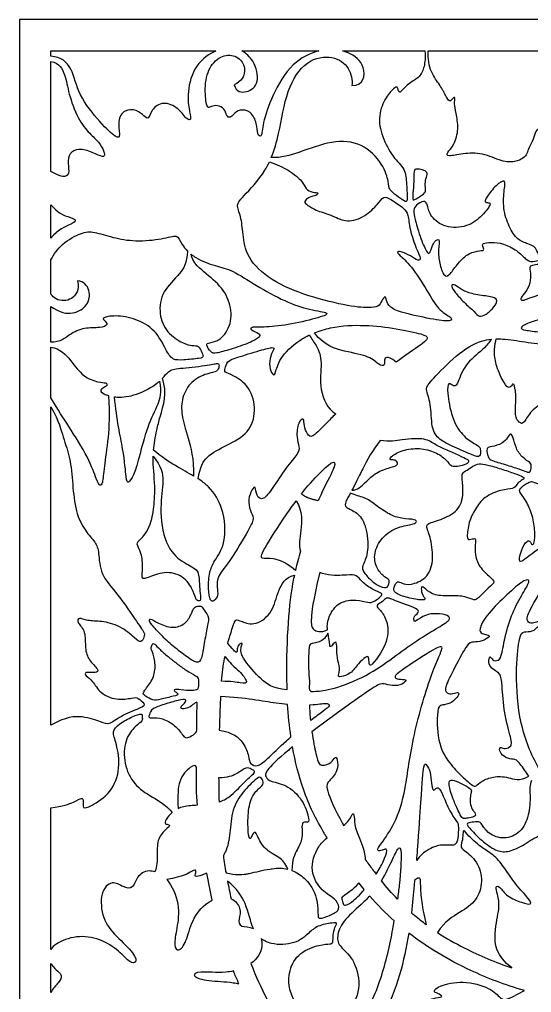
# Model space of a CAD drawing. Header units: millimetres. Extents: x -136 to 133, y -85 to 93.
# Drawn here: x -136.3 to -76.7, y -20.5 to 92.8 of the extents above; entities that cross this region are included whole.
import ezdxf

# ---------------------------------------------------------------- set-up
doc = ezdxf.new("R2010")
doc.units = ezdxf.units.MM
doc.header["$MEASUREMENT"] = 0
doc.layers.add('Default', color=18, linetype='Continuous')

msp = doc.modelspace()

# ---------------------------------------------------------------- linework, layer by layer
at = {"layer": 'Default', "color": 5}
for p, q in [((133.33, 92.79), (-136.32, 92.79)), ((-136.32, 92.79), (-136.32, -72.74)), ((-132.65, 88.5), (-132.65, 89.12)), ((-132.65, 89.12), (-113.43, 89.12)), ((-110.41, 89.12), (-101.47, 89.12)), ((-98.7, 89.12), (-89.09, 89.12)), ((-88.72, 89.12), (-75.16, 89.12)), ((-132.65, 75.08), (-132.65, 87.9)), ((-132.65, 67.34), (-132.65, 71.23)), ((-132.65, 60.83), (-132.65, 64.8)), ((-132.65, 55.23), (-132.65, 59.39)), ((-132.65, 48.77), (-132.65, 54.66)), ((-132.65, 10.65), (-132.65, 47.71)), ((-132.65, -15.44), (-132.65, 1.05)), ((-132.65, -20.43), (-132.65, -17.07))]:
    msp.add_line(p, q, dxfattribs=at)
msp.add_arc((-95.42, 17.86), 0.199, 175.5502, 316.6965, dxfattribs=at)
for points, knots in [([(-113.43, 89.12), (-113.5, 89.09), (-114.45, 88.67), (-116.18, 87.22), (-116.84, 83.81), (-116.46, 81.8), (-116.31, 81.09), (-116.8, 81.03), (-117.9, 82.69), (-119.89, 83.31), (-121.06, 82.06), (-121.27, 81.13), (-121.77, 81.49), (-122.61, 82.31), (-124.13, 82.34), (-124.95, 81.02), (-124.54, 79.14), (-124.91, 78.89), (-126.83, 80.61), (-129.56, 84.09), (-130.1, 87.2), (-131.44, 88.45), (-132.65, 88.5)], [247.399542, 247.399542, 247.399542, 247.399542, 247.566815, 249.635201, 251.703586, 253.771972, 255.840358, 257.908743, 259.977129, 262.045514, 264.1139, 266.182286, 268.250671, 270.319057, 272.387442, 274.455828, 276.524214, 278.592599, 280.660985, 282.72937, 284.797756, 286.866142, 286.866142, 286.866142, 286.866142]), ([(-101.47, 89.12), (-102.48, 88.87), (-104.75, 87.73), (-106.95, 83.89), (-108.07, 80.46), (-108.07, 78.99), (-108.66, 79.36), (-108.61, 80.65), (-109.35, 82.16), (-110.72, 82.35), (-111.42, 81.73), (-111.78, 81.29), (-112.24, 81.52), (-112.4, 82.44), (-113.27, 82.84), (-114.03, 82.68), (-114.32, 82.44), (-114.63, 82.87), (-114.78, 85.87), (-113.79, 88), (-112, 88.89), (-110.44, 88.22), (-109.89, 86.8), (-110.43, 85.59), (-111.3, 85.18)], [238.987768, 238.987768, 238.987768, 238.987768, 240.686928, 242.588758, 244.490589, 246.392419, 248.29425, 250.19608, 252.097911, 253.999741, 255.901571, 257.803402, 259.705232, 261.607063, 263.508893, 265.410724, 267.312554, 269.214385, 271.116215, 273.018046, 274.919876, 276.821707, 278.723537, 280.625368, 280.625368, 280.625368, 280.625368]), ([(-111.3, 85.18), (-111.07, 84.35), (-109.82, 84.13), (-108.28, 85.34), (-108.87, 87.86), (-109.9, 88.85), (-110.41, 89.12)], [280.625368, 280.625368, 280.625368, 280.625368, 282.693753, 284.762139, 286.830525, 288.312404, 288.312404, 288.312404, 288.312404]), ([(-89.09, 89.12), (-89.03, 88.35), (-89.15, 87.25), (-89.64, 86.08), (-90.98, 85.37), (-91.8, 84.49), (-92.04, 84.23), (-92.23, 84.53), (-92.27, 85), (-92.64, 84.85), (-93.63, 83.87), (-94.6, 81.62), (-94.16, 79.16), (-92.83, 76.69), (-91.34, 75.41), (-91.24, 73.67), (-91.11, 71.5), (-91.4, 71.58), (-92.43, 72.29), (-93.32, 73.01), (-93.3, 73.72), (-93.86, 75.89), (-96.38, 78.5), (-99.87, 78.79), (-103.72, 77.28), (-105.84, 76.66), (-106.99, 76.73)], [1649.349465, 1649.349465, 1649.349465, 1649.349465, 1651.151374, 1652.953284, 1654.755193, 1656.557103, 1658.359012, 1660.160922, 1661.962831, 1663.764741, 1665.56665, 1667.36856, 1669.170469, 1670.972379, 1672.774288, 1674.576198, 1676.378108, 1678.180017, 1679.981927, 1681.783836, 1683.585746, 1685.387655, 1687.189565, 1688.991474, 1690.793384, 1692.380683, 1692.380683, 1692.380683, 1692.380683]), ([(-106.99, 76.73), (-106.63, 77.59), (-105.93, 80.01), (-105.28, 84.7), (-102.93, 88.23), (-99.71, 88.64), (-97.8, 87.25), (-97.54, 85.7), (-97.59, 85.1)], [1624.570762, 1624.570762, 1624.570762, 1624.570762, 1625.788334, 1627.73402, 1629.679706, 1631.625392, 1633.571079, 1635.516765, 1635.516765, 1635.516765, 1635.516765]), ([(-97.59, 85.1), (-96.18, 85.09), (-95.87, 87.5), (-97.41, 88.7), (-98.5, 89.07), (-98.7, 89.12)], [1635.516765, 1635.516765, 1635.516765, 1635.516765, 1637.418595, 1639.320426, 1639.736909, 1639.736909, 1639.736909, 1639.736909]), ([(-105.02, 75.23), (-104.84, 75.11), (-103.88, 74.49), (-103.21, 73.69), (-102.87, 72.86), (-101.87, 72.62), (-101.49, 72.64), (-101.65, 72.28), (-102.64, 72.15), (-103.24, 71.55), (-102.84, 71.22), (-101.73, 70.5), (-99.75, 69.97), (-98.23, 69.08), (-95.98, 69.83), (-94.52, 71.37), (-93.93, 72.25), (-93.17, 71.94), (-91.43, 70.75), (-91.03, 70.16), (-90.91, 68.42), (-90.05, 65.92), (-89.5, 64.91), (-89.84, 64.63), (-90.78, 65.31), (-91.8, 65.77), (-92.4, 65.85), (-92.17, 65.4), (-90.79, 64.32), (-88.7, 61.06), (-87.6, 58.99), (-85.92, 58.08), (-85.95, 57.68), (-87.31, 57.7), (-91.24, 58.52), (-93.02, 59.09), (-93.59, 59.92), (-93.63, 60.66), (-94.05, 60.3), (-94.36, 59.41), (-95.16, 59.24), (-97.21, 59.24), (-102.05, 60.35), (-106.69, 62.09), (-109.75, 64.76), (-110.32, 67.57), (-110.42, 69.71), (-111.11, 71.17), (-110.58, 71.87), (-108.23, 74.28), (-107.37, 75.89), (-107.21, 76.22)], [188.856517, 188.856517, 188.856517, 188.856517, 189.274857, 191.220543, 193.166229, 195.111915, 197.057601, 199.003287, 200.948973, 202.89466, 204.840346, 206.786032, 208.731718, 210.677404, 212.62309, 214.568776, 216.514462, 218.460149, 220.405835, 222.351521, 224.297207, 226.242893, 228.188579, 230.134265, 232.079951, 234.025638, 235.971324, 237.91701, 239.862696, 241.808382, 243.754068, 245.699754, 247.645441, 249.591127, 251.536813, 253.482499, 255.428185, 257.373871, 259.319557, 261.265243, 263.21093, 265.156616, 267.102302, 269.047988, 270.993674, 272.93936, 274.885046, 276.830732, 278.776419, 280.722105, 281.20752, 281.20752, 281.20752, 281.20752]), ([(-132.65, 64.8), (-132.33, 65.48), (-131.26, 66.85), (-129.02, 68.04), (-127.71, 68.15), (-125.48, 67.38), (-122.87, 66.91), (-119.53, 67.21), (-117.83, 67.86), (-117.64, 66.89), (-116.99, 66.09), (-116.74, 65.84)], [1580.244833, 1580.244833, 1580.244833, 1580.244833, 1582.016846, 1584.171098, 1586.32535, 1588.479602, 1590.633854, 1592.788106, 1594.942358, 1597.09661, 1598.140697, 1598.140697, 1598.140697, 1598.140697]), ([(-116.74, 65.84), (-116.82, 64.43), (-117.58, 63.1), (-119.8, 61.2), (-120.13, 58.49), (-119.22, 56.3), (-117.12, 54.99), (-116.2, 54.83), (-115.42, 54.83), (-115.17, 54.22), (-114.84, 53.53), (-115.12, 53.34), (-117.38, 53.15), (-118.43, 53.12), (-119.11, 53.97), (-120.25, 56.43), (-122.38, 57.89), (-124.96, 58.41), (-126.71, 58.1), (-126.51, 57.85), (-125.89, 57.23), (-126.86, 56.86), (-128.76, 56.96), (-130.5, 56.21), (-131.54, 55.2), (-132.65, 55.23)], [1598.140697, 1598.140697, 1598.140697, 1598.140697, 1599.652721, 1601.416386, 1603.180051, 1604.943717, 1606.707382, 1608.471047, 1610.234712, 1611.998378, 1613.762043, 1615.525708, 1617.289374, 1619.053039, 1620.816704, 1622.58037, 1624.344035, 1626.1077, 1627.871365, 1629.635031, 1631.398696, 1633.162361, 1634.926027, 1636.689692, 1638.453357, 1638.453357, 1638.453357, 1638.453357]), ([(-116.32, 65.46), (-116.16, 65.33), (-115.32, 64.72), (-113.41, 64.08), (-111.6, 63.67), (-108.83, 61.86), (-105.32, 59.89), (-102.47, 58.95), (-99.95, 58.66), (-101.18, 58.13), (-104.69, 57.28), (-107.78, 56.91), (-109.39, 57.06), (-109.48, 56.65), (-108.27, 56.24), (-108.26, 55.88), (-109.39, 55.16), (-111.79, 54.37), (-113.53, 53.88), (-114.02, 53.98), (-114.66, 55.01), (-114.3, 55.16), (-112.92, 55.37), (-111.54, 57.32), (-111.69, 59.88), (-113.05, 62.08), (-114.74, 63.28), (-115.42, 63.93), (-115.46, 63.97)], [189.194548, 189.194548, 189.194548, 189.194548, 189.781358, 191.935609, 194.089861, 196.244113, 198.398365, 200.552617, 202.706869, 204.861121, 207.015372, 209.169624, 211.323876, 213.478128, 215.63238, 217.786632, 219.940884, 222.095135, 224.249387, 226.403639, 228.557891, 230.712143, 232.866395, 235.020647, 237.174898, 239.32915, 241.483402, 241.609547, 241.609547, 241.609547, 241.609547]), ([(-129.55, 62.36), (-129.32, 61.31), (-130.11, 60.01), (-131.84, 59.97), (-132.49, 60.59), (-132.65, 60.83)], [1570.98681, 1570.98681, 1570.98681, 1570.98681, 1573.141062, 1575.295314, 1576.266501, 1576.266501, 1576.266501, 1576.266501]), ([(-132.65, 59.39), (-131.61, 58.63), (-129.9, 58.41), (-128.3, 59.5), (-127.97, 61.25), (-128.83, 62.36), (-129.55, 62.36)], [1642.614907, 1642.614907, 1642.614907, 1642.614907, 1644.770473, 1647.216933, 1649.663392, 1652.109852, 1652.109852, 1652.109852, 1652.109852]), ([(-101.97, 56.31), (-101.37, 56.55), (-99.45, 57.14), (-96.03, 57.28), (-92.4, 56.83), (-89.09, 56.12), (-88.72, 55.79), (-88.99, 55.29), (-91, 53.96), (-92.37, 52.96), (-92.45, 52.9)], [65.292209, 65.292209, 65.292209, 65.292209, 66.327867, 68.425666, 70.523465, 72.621264, 74.719063, 76.816862, 78.914661, 79.033765, 79.033765, 79.033765, 79.033765]), ([(-115.52, 39.34), (-115.28, 40.7), (-114.6, 42.03), (-112.21, 43.21), (-109.49, 44.64), (-108.7, 47.22), (-109.4, 50.1), (-111.53, 51.46), (-112.5, 51.74), (-112.38, 52.11), (-112.13, 53.03), (-111.29, 53.36), (-108.07, 54.36), (-106.65, 54.7), (-106.67, 54.39), (-107.23, 53.39), (-107.19, 52.04), (-106.71, 51.3), (-106.52, 51.52), (-106.13, 53.22), (-104.4, 55.07), (-102.93, 55.88), (-102.53, 56.07)], [457.510158, 457.510158, 457.510158, 457.510158, 459.411758, 461.509557, 463.607356, 465.705155, 467.802954, 469.900753, 471.998552, 474.096351, 476.19415, 478.291949, 480.389748, 482.487548, 484.585347, 486.683146, 488.780945, 490.878744, 492.976543, 495.074342, 497.172141, 497.903061, 497.903061, 497.903061, 497.903061]), ([(-102.53, 56.07), (-102.31, 55.63), (-101.55, 54.63), (-101.01, 53.02), (-101.51, 49.72), (-100.45, 47.49), (-99.49, 46.88)], [497.903061, 497.903061, 497.903061, 497.903061, 499.775548, 502.560589, 505.345631, 508.130673, 508.130673, 508.130673, 508.130673]), ([(-92.45, 52.9), (-93, 53.43), (-93.68, 53.52), (-93.85, 53.23), (-93.73, 52.46), (-94.4, 52.49), (-95.43, 53.61), (-98.18, 54.07), (-100.77, 54.79), (-101.97, 56.31)], [79.033765, 79.033765, 79.033765, 79.033765, 80.855307, 82.676848, 84.49839, 86.319931, 88.141473, 89.963014, 91.636797, 91.636797, 91.636797, 91.636797]), ([(-82.34, 54.42), (-82.37, 54.4), (-82.93, 53.89), (-84.65, 52.56), (-85.31, 50.02), (-85.94, 50.15), (-86.36, 50.63), (-86.55, 49.6), (-86.01, 46.4), (-84.79, 44.34), (-83.15, 43.3), (-82.72, 43.1), (-82.62, 42.71), (-82.62, 41.8), (-83.4, 42), (-85.75, 43.07), (-87.53, 43.85), (-88.39, 45.2), (-88.32, 48.17), (-89.16, 49.86), (-88.45, 50.62), (-85.44, 53.84), (-83.05, 55.3), (-81.74, 55.55), (-81.37, 55.59)], [63.904253, 63.904253, 63.904253, 63.904253, 63.952034, 64.952034, 65.952034, 66.952034, 67.952034, 68.952034, 69.952034, 70.952034, 71.952034, 72.952034, 73.952034, 74.952034, 75.952034, 76.952034, 77.952034, 78.952034, 79.952034, 80.952034, 81.952034, 82.952034, 83.952034, 84.35088, 84.35088, 84.35088, 84.35088]), ([(-81.37, 55.59), (-81.39, 55.56), (-81.59, 55.24), (-81.85, 54.89), (-82.34, 54.42)], [84.35088, 84.35088, 84.35088, 84.35088, 84.428051, 85.38027, 85.38027, 85.38027, 85.38027]), ([(-80.8, 55.62), (-80.44, 55.62), (-79.2, 55.55), (-77.13, 55.19), (-74.22, 54.87), (-72.52, 54.16), (-72.5, 53.67), (-72.5, 53.22), (-72.49, 52.79), (-72.48, 52.35), (-72.44, 51.08), (-72.32, 49.86), (-72.71, 49.47), (-73.26, 48.92), (-73.5, 48.58), (-75.33, 48.34), (-76.95, 47.06), (-77.61, 45.63), (-78.09, 45.84), (-78.7, 46.57), (-78.41, 48.7), (-78.68, 50.47), (-78.95, 50.32), (-79.25, 49.8), (-79.8, 50.25), (-80.8, 52.33), (-81, 53.59), (-81, 54.12)], [111.210228, 111.210228, 111.210228, 111.210228, 111.600866, 112.600866, 113.600866, 114.600866, 115.600866, 116.600866, 116.600866, 116.600866, 117.600866, 118.600866, 119.600866, 120.600866, 121.600866, 122.600866, 123.600866, 124.600866, 125.600866, 126.600866, 127.600866, 128.600866, 129.600866, 130.600866, 131.600866, 132.600866, 133.457558, 133.457558, 133.457558, 133.457558]), ([(-81, 54.12), (-81, 54.21), (-80.98, 54.79), (-80.86, 55.3), (-80.8, 55.62)], [133.4575585, 133.4575585, 133.4575585, 133.4575585, 133.6008661, 134.4105166, 134.4105166, 134.4105166, 134.4105166]), ([(-132.65, 54.66), (-131.59, 54.5), (-130.24, 53.05), (-128.95, 51.16), (-126.98, 50.52), (-126.21, 50.52), (-126.05, 50.28), (-126.34, 49.98), (-127.02, 49.7), (-126.72, 49.3), (-126.13, 49.07), (-125.93, 49.01)], [1413.220483, 1413.220483, 1413.220483, 1413.220483, 1415.037787, 1416.855091, 1418.672395, 1420.489699, 1422.307003, 1424.124307, 1425.941611, 1427.758916, 1428.513706, 1428.513706, 1428.513706, 1428.513706]), ([(-119.67, 51.04), (-119.39, 51.33), (-118.82, 52.04), (-118.04, 52.15), (-114.36, 52.5), (-113.05, 52.88), (-113.05, 52.45), (-113.23, 51.77), (-114.36, 51.66), (-116.39, 50.72), (-117.44, 48.8), (-117.49, 46.79), (-116.79, 44.45), (-116, 41.65), (-116.03, 39.65)], [134.503856, 134.503856, 134.503856, 134.503856, 135.61286, 137.430164, 139.247468, 141.064772, 142.882076, 144.69938, 146.516684, 148.333989, 150.151293, 151.968597, 153.785901, 155.468531, 155.468531, 155.468531, 155.468531]), ([(-120.32, 45), (-120.21, 45.51), (-119.72, 47.47), (-119.06, 49.27), (-119.67, 51.04)], [131.678551, 131.678551, 131.678551, 131.678551, 132.418102, 134.503856, 134.503856, 134.503856, 134.503856]), ([(-125.25, 48.87), (-125.14, 48.86), (-124.41, 48.79), (-122.78, 48.99), (-120.8, 50.02), (-120.11, 50.61), (-120.02, 50.7)], [98.413616, 98.413616, 98.413616, 98.413616, 98.729003, 100.546307, 102.363611, 102.661062, 102.661062, 102.661062, 102.661062]), ([(-120.02, 50.7), (-119.77, 49.34), (-120.17, 47.84), (-121.44, 45.56), (-122.45, 41.5), (-123.04, 39.63), (-123.67, 38.74), (-123.9, 39.14), (-124.1, 42.28), (-125, 46.17), (-125.25, 48.87)], [102.661062, 102.661062, 102.661062, 102.661062, 105.088158, 108.082104, 111.07605, 114.069995, 117.063941, 120.057887, 123.051832, 125.871371, 125.871371, 125.871371, 125.871371]), ([(-125.93, 49.01), (-125.8, 46.85), (-125.96, 43.89), (-126.5, 40.53), (-126.62, 38.68), (-126.95, 38.46), (-127.28, 39.01), (-128.18, 41.66), (-130.54, 45.39), (-131.79, 47.28), (-132.65, 48.77)], [1383.277393, 1383.277393, 1383.277393, 1383.277393, 1386.173451, 1389.260367, 1392.347282, 1395.434197, 1398.521112, 1401.608027, 1404.694942, 1407.324495, 1407.324495, 1407.324495, 1407.324495]), ([(-132.65, 47.71), (-131.69, 45.96), (-131.18, 43.86), (-130.38, 41.84), (-130.13, 38.72), (-129.82, 35.44), (-128.66, 33.2), (-127.4, 31.9), (-127.06, 30.93), (-126.96, 28.17), (-124.94, 26.06), (-122.4, 22.31), (-121.69, 21.31), (-121.78, 21.01), (-122.11, 20.14), (-122.79, 20.71), (-124.56, 22.28), (-126.86, 22.81), (-128.43, 22.75), (-129.47, 23.29), (-129.64, 22.58), (-128.56, 21.65), (-128.72, 19.58), (-128.29, 18.2), (-127, 17.1), (-127.33, 16.68), (-128.77, 16.89), (-128.65, 16.43), (-127.81, 15.87), (-126.96, 14.36), (-125.03, 13.52), (-123, 13.85), (-122.58, 13.94), (-121.65, 13.09), (-121.86, 12.76), (-124.38, 11.88), (-125.87, 10.62), (-126.66, 10.99), (-128.85, 11.78), (-130.97, 11.64), (-132.65, 10.65)], [324.071736, 324.071736, 324.071736, 324.071736, 325.643081, 327.515848, 329.388616, 331.261383, 333.134151, 335.006918, 336.879686, 338.752453, 340.625221, 342.497988, 344.370756, 346.243523, 348.116291, 349.989058, 351.861826, 353.734593, 355.607361, 357.480128, 359.352896, 361.225663, 363.098431, 364.971198, 366.843965, 368.716733, 370.5895, 372.462268, 374.335035, 376.207803, 378.08057, 379.953338, 381.826105, 383.698873, 385.57164, 387.444408, 389.317175, 391.189943, 393.06271, 394.935478, 394.935478, 394.935478, 394.935478]), ([(-99.49, 46.88), (-99.88, 46.5), (-101.33, 45.05), (-102.27, 44.03), (-102.78, 44.48), (-103.22, 45.51), (-103.14, 46.5), (-103.89, 46.02), (-104.09, 44.09), (-103.69, 43.02), (-103.79, 42.31), (-105.25, 40.69), (-106.93, 38.1), (-107.94, 36.74), (-108.76, 37.29), (-108.82, 38.61), (-109.22, 38.1), (-109.73, 36.98), (-109.48, 35.52), (-108.92, 34.81), (-109.42, 33.74), (-111.81, 29.63), (-113.29, 28.04), (-113.35, 26.6), (-113.11, 25.77), (-113.66, 25.09), (-114.08, 24.99), (-114.39, 26.53), (-114.18, 28.59), (-113.73, 29.67), (-112.22, 31.69), (-112.41, 35.65), (-113.57, 37.65), (-114.32, 38.39)], [393.802183, 393.802183, 393.802183, 393.802183, 394.46591, 396.56371, 398.661509, 400.759308, 402.857107, 404.954906, 407.052705, 409.150504, 411.248303, 413.346102, 415.443901, 417.5417, 419.6395, 421.737299, 423.835098, 425.932897, 428.030696, 430.128495, 432.226294, 434.324093, 436.421892, 438.519691, 440.61749, 442.715289, 444.813089, 446.910888, 449.008687, 451.106486, 453.204285, 455.302084, 456.817627, 456.817627, 456.817627, 456.817627]), ([(-97.6, 38), (-96.97, 38), (-95.93, 38.99), (-94.86, 40.09), (-92.99, 40.7), (-92.15, 40.94), (-92.37, 41.42), (-92.76, 41.57), (-93.26, 41.5), (-93.07, 41.99), (-91.5, 42.79), (-89.46, 42.94), (-87.62, 42.37), (-86.46, 41.41), (-86.14, 40.81), (-85.53, 40.79), (-84.73, 40.86), (-83.83, 41.28), (-84.07, 41.53), (-85.02, 42.01), (-86.56, 42.68), (-87.89, 43.25), (-88.93, 44.1), (-91.37, 43.95), (-93.18, 43.62), (-94.31, 43.8)], [101.650652, 101.650652, 101.650652, 101.650652, 102.953716, 104.352172, 105.750628, 107.149083, 108.547539, 109.945995, 111.344451, 112.742906, 114.141362, 115.539818, 116.938274, 118.336729, 119.735185, 121.133641, 122.532097, 123.930552, 125.329008, 126.727464, 128.12592, 129.524375, 130.922831, 132.321287, 133.283805, 133.283805, 133.283805, 133.283805]), ([(-120.75, 41.96), (-119.77, 40.81), (-119.42, 39.06), (-120.05, 36.2), (-119.46, 31.51), (-117.3, 29.5), (-115.46, 28.9), (-115.37, 27.37), (-115.31, 26.24), (-115.17, 25.18), (-115.35, 25.09), (-115.82, 25.2), (-116.08, 26.53), (-117.44, 28.28), (-119.78, 28.58), (-121.73, 27.61), (-122.15, 27.75), (-121.91, 28.78), (-122.08, 30.83), (-122.83, 31.81), (-122.24, 32.21), (-121.01, 33.68), (-120.68, 35.87), (-120.62, 36.68)], [99.973706, 99.973706, 99.973706, 99.973706, 102.087867, 104.365112, 106.642356, 108.919601, 111.196846, 113.47409, 115.751335, 118.02858, 120.305824, 122.583069, 124.860314, 127.137559, 129.414803, 131.692048, 133.969293, 136.246537, 138.523782, 140.801027, 143.078272, 145.355516, 146.656275, 146.656275, 146.656275, 146.656275]), ([(-120.62, 36.68), (-120.57, 37.29), (-120.51, 39.31), (-120.79, 40.68), (-120.75, 41.96)], [146.656275, 146.656275, 146.656275, 146.656275, 147.632761, 149.879017, 149.879017, 149.879017, 149.879017]), ([(-103.48, 37.57), (-103.23, 37.9), (-102.18, 39.18), (-100.46, 40.9), (-99.55, 41.49), (-99.55, 40.67), (-100.72, 38.61), (-101.42, 37.01), (-101.52, 36.78)], [67.065165, 67.065165, 67.065165, 67.065165, 68.484646, 72.979695, 77.474744, 81.969793, 86.464842, 87.185021, 87.185021, 87.185021, 87.185021]), ([(-96.34, 40.5), (-96.6, 39.99), (-97.05, 39.02), (-97.43, 38.31), (-97.6, 38)], [100.518638, 100.518638, 100.518638, 100.518638, 101.062139, 101.650652, 101.650652, 101.650652, 101.650652]), ([(-114.32, 38.39), (-114.61, 38.68), (-114.99, 39), (-115.45, 39.3), (-115.52, 39.34)], [456.8176273, 456.8176273, 456.8176273, 456.8176273, 457.3998831, 457.5101585, 457.5101585, 457.5101585, 457.5101585]), ([(-71.35, 33.27), (-72.38, 32.87), (-75.16, 31.7), (-77.08, 30.28), (-77.92, 29.57), (-78.22, 29.86), (-77.71, 31.56), (-77.05, 32.25), (-76.79, 32), (-76.64, 31.6), (-76.34, 31.78), (-76.24, 33.11), (-76.52, 35.02), (-77.33, 36.94), (-78.24, 37.88), (-77.91, 38.33), (-76.86, 39.08), (-76.49, 38.98), (-75.24, 38.49), (-74.53, 37.99), (-73.92, 37.51), (-74.03, 37.13), (-74.79, 37.08), (-74.89, 36.78), (-74.56, 36.63), (-73.14, 36.49), (-72.04, 36.15), (-71.57, 35.96)], [136.951722, 136.951722, 136.951722, 136.951722, 137.445396, 138.445396, 139.445396, 140.445396, 141.445396, 142.445396, 143.445396, 144.445396, 145.445396, 146.445396, 147.445396, 148.445396, 149.445396, 150.445396, 151.445396, 152.445396, 153.445396, 154.445396, 155.445396, 156.445396, 157.445396, 158.445396, 159.445396, 160.445396, 161.199389, 161.199389, 161.199389, 161.199389]), ([(-96.07, 33.86), (-96.05, 33.79), (-95.79, 32.96), (-95.62, 30.76), (-96.31, 29.33), (-96.47, 28.75), (-95.55, 27.61), (-94.51, 26.85), (-93.5, 26.51), (-93.29, 27.14), (-93.2, 27.62), (-93.72, 27.79), (-94.72, 28.8), (-95.13, 30.39), (-94.4, 32.32), (-92.5, 33.73), (-90.48, 34.02), (-90.04, 34.27), (-90.08, 34.62), (-91.84, 34.68), (-93.2, 35.11), (-94.92, 36.33), (-96.07, 37.22), (-97.19, 37.38), (-97.78, 37.67)], [119.451249, 119.451249, 119.451249, 119.451249, 119.589735, 121.219824, 122.849912, 124.48, 126.110089, 127.740177, 129.370266, 131.000354, 132.630442, 134.260531, 135.890619, 137.520707, 139.150796, 140.780884, 142.410972, 144.041061, 145.671149, 147.301238, 148.931326, 150.561414, 152.191503, 153.730207, 153.730207, 153.730207, 153.730207]), ([(-104.18, 28.67), (-105.47, 29.73), (-106.93, 30.15), (-108.23, 29.97), (-108.23, 30.59), (-105.73, 34.49), (-104.46, 36.28), (-104.08, 36.78)], [145.250657, 145.250657, 145.250657, 145.250657, 149.538731, 154.03378, 158.528829, 163.023879, 165.020151, 165.020151, 165.020151, 165.020151]), ([(-104.08, 36.78), (-103.3, 35.53), (-103.57, 33.13), (-103.78, 31.63), (-103.6, 30.91)], [140.852069, 140.852069, 140.852069, 140.852069, 142.053994, 143.243563, 143.243563, 143.243563, 143.243563]), ([(-98.25, 36.79), (-98.46, 36.36), (-98.42, 35.97), (-97.02, 35.52), (-96.3, 34.54), (-96.07, 33.86)], [114.69947, 114.69947, 114.69947, 114.69947, 116.329559, 117.959647, 119.451249, 119.451249, 119.451249, 119.451249]), ([(-71.28, 0.82), (-72.13, 1.37), (-73.62, 2.57), (-76.34, 6), (-78.32, 11.52), (-78.53, 17.73), (-78.07, 21.18), (-77.62, 21.59), (-76.54, 21.49), (-75.83, 22.2), (-75.69, 22.67), (-76.03, 22.71), (-76.79, 22.42), (-77.31, 22.81), (-77.05, 23.93), (-74.19, 28.52), (-70.69, 30.93), (-68.81, 31.66), (-67.41, 31.91), (-68.22, 30.72), (-70, 29.04), (-70.63, 27.12), (-71.15, 26.38), (-71.95, 25.59), (-72.05, 24.6), (-71.8, 24.39), (-71.38, 25.06), (-70.44, 25.11), (-70.05, 24.38), (-69.53, 22.67), (-68.9, 21.76)], [367.252734, 367.252734, 367.252734, 367.252734, 369.430527, 371.880623, 374.330718, 376.780814, 379.230909, 381.681005, 384.1311, 386.581196, 389.031291, 391.481387, 393.931482, 396.381578, 398.831674, 401.281769, 403.731865, 406.18196, 408.632056, 411.082151, 413.532247, 415.982342, 418.432438, 420.882533, 423.332629, 425.782724, 428.23282, 430.682915, 433.133011, 435.16844, 435.16844, 435.16844, 435.16844]), ([(-101.35, 28.43), (-102.18, 24.93), (-102.41, 22.56), (-102.26, 21.73), (-101.27, 21.39), (-100.44, 21.75)], [82.722939, 82.722939, 82.722939, 82.722939, 85.856639, 89.628247, 93.399854, 93.399854, 93.399854, 93.399854]), ([(-100.44, 21.75), (-100.46, 21.89), (-100.49, 22.46), (-100.21, 23.65), (-99.02, 25.09), (-97.05, 25.33), (-95.59, 24.85), (-95.11, 25.02), (-94.39, 25.45), (-94.05, 25.9), (-94.17, 26.03), (-95.55, 26.58), (-96.71, 27.64), (-97.16, 28.24), (-98.37, 28.09), (-100.46, 28.06), (-101.35, 28.43)], [64.427463, 64.427463, 64.427463, 64.427463, 64.857064, 66.235821, 67.614578, 68.993334, 70.372091, 71.750848, 73.129604, 74.508361, 75.887118, 77.265874, 78.644631, 80.023388, 81.402145, 82.722939, 82.722939, 82.722939, 82.722939]), ([(-112.06, 20.16), (-111.88, 20.82), (-111.39, 22.36), (-111.15, 23.05), (-110.59, 22.77), (-108.82, 22.14), (-106.71, 23.84), (-106.32, 26.19), (-105.35, 27.87), (-104.3, 28.11)], [146.990078, 146.990078, 146.990078, 146.990078, 148.587482, 151.450438, 154.313395, 157.176352, 160.039309, 162.902266, 165.480465, 165.480465, 165.480465, 165.480465]), ([(-104.3, 28.11), (-104.33, 27.98), (-104.7, 26.21), (-105.09, 22.94), (-105.26, 17.94), (-105.19, 15.21), (-105.18, 14.77)], [124.03916, 124.03916, 124.03916, 124.03916, 124.399314, 128.894363, 133.389412, 134.255089, 134.255089, 134.255089, 134.255089]), ([(-77.61, 5.6), (-78.01, 6.17), (-78.47, 6.74), (-79.15, 6.67), (-80.18, 7.12), (-80.49, 7.94), (-80.25, 8.15), (-79.8, 7.84), (-78.96, 8.18), (-79.01, 8.89), (-79.9, 12.01), (-80.13, 15.56), (-80.25, 16.7), (-81.19, 17.08), (-81.73, 17.77), (-81.58, 18.66), (-81.42, 18.63), (-81.16, 18.09), (-80.34, 18.19), (-80.07, 19.27), (-79.45, 22.46), (-78.33, 24.98), (-77.08, 27), (-76.84, 27.67), (-77.68, 27.53), (-79.81, 25.63), (-82.06, 23.35), (-82.89, 21.7), (-82.43, 21.27), (-81.86, 21.19), (-81.36, 21.02), (-82.48, 20.36), (-83.45, 20.34), (-84.17, 20.26), (-85.9, 16.78), (-86.86, 14.98), (-86.58, 14.31), (-85.85, 14.28), (-85.11, 14.57), (-85.14, 14.1), (-85.95, 13.25), (-86.91, 13.01), (-87.39, 12.98), (-87.71, 12.37), (-87.64, 8.26), (-85.99, 5.89), (-84.75, 4.66), (-83.52, 3.57), (-83.2, 3.5), (-82.55, 4.15), (-81.15, 4.73), (-79.47, 4.68), (-78.09, 4.11), (-77, 4.71)], [202.498288, 202.498288, 202.498288, 202.498288, 203.847411, 205.351727, 206.856042, 208.360358, 209.864674, 211.368989, 212.873305, 214.377621, 215.881936, 217.386252, 218.890568, 220.394883, 221.899199, 223.403515, 224.90783, 226.412146, 227.916462, 229.420777, 230.925093, 232.429409, 233.933724, 235.43804, 236.942356, 238.446671, 239.950987, 241.455303, 242.959618, 244.463934, 245.96825, 247.472565, 248.976881, 250.481197, 251.985512, 253.489828, 254.994144, 256.498459, 258.002775, 259.507091, 261.011406, 262.515722, 264.020038, 265.524353, 267.028669, 268.532985, 270.0373, 271.541616, 273.045932, 274.550247, 276.054563, 277.558879, 278.990383, 278.990383, 278.990383, 278.990383]), ([(-100.39, 21.38), (-100.72, 20.65), (-101.68, 20.21), (-102.46, 20.21), (-102.61, 19.77), (-102.71, 17.11), (-102.49, 15.78), (-102.66, 14.54), (-102.01, 14.59), (-100.01, 14.72), (-95.78, 16.38), (-92.8, 18.52), (-90.06, 20.53), (-87.3, 22.16), (-86.09, 22.93), (-86.29, 23.46), (-87.79, 23.69), (-89.04, 23.57), (-90.25, 22.66), (-90.37, 22.76), (-90.41, 23.39), (-89.6, 23.87), (-90.3, 24.39), (-91.72, 24.81), (-92.87, 25.27), (-93.43, 25.5), (-93.66, 25.45), (-94.15, 24.92), (-94.89, 24.57), (-94.33, 24.12), (-93.45, 22.9), (-93.28, 20.54), (-94.51, 18.53), (-95.27, 17.72)], [249.131074, 249.131074, 249.131074, 249.131074, 250.689869, 252.248664, 253.807459, 255.366254, 256.925049, 258.483844, 260.042639, 261.601434, 263.160229, 264.719024, 266.277819, 267.836614, 269.395409, 270.954204, 272.512999, 274.071794, 275.630589, 277.189383, 278.748178, 280.306973, 281.865768, 283.424563, 284.983358, 286.542153, 288.100948, 289.659743, 291.218538, 292.777333, 294.336128, 295.894923, 297.424702, 297.424702, 297.424702, 297.424702]), ([(-95.61, 17.87), (-95.59, 18.14), (-95.66, 18.73), (-95.96, 18.64), (-96.84, 17.9), (-97.74, 16.57), (-98.98, 16.24), (-99.29, 16.32), (-98.89, 17.32), (-99.39, 18.48), (-99.31, 19.72), (-99.42, 20.55), (-99.9, 19.93), (-100.17, 19.72), (-100.19, 20.15), (-100.26, 20.75), (-100.36, 21.24), (-100.39, 21.38)], [229.900963, 229.900963, 229.900963, 229.900963, 230.689484, 232.068241, 233.446997, 234.825754, 236.204511, 237.583267, 238.962024, 240.340781, 241.719537, 243.098294, 244.477051, 245.855808, 247.234564, 248.613321, 249.131074, 249.131074, 249.131074, 249.131074]), ([(-105.18, 14.77), (-106.86, 14.96), (-108.32, 15.98), (-110.27, 18.41), (-110.56, 19.13), (-110.51, 19.82), (-110.29, 20.2), (-110.52, 20.2), (-110.89, 19.97), (-110.99, 19.39), (-110.96, 19.07), (-111.23, 19.19), (-112.06, 20.16)], [134.255089, 134.255089, 134.255089, 134.255089, 135.401802, 136.706867, 138.011932, 139.316997, 140.622062, 141.927127, 143.232192, 144.537257, 145.842322, 146.990078, 146.990078, 146.990078, 146.990078]), ([(-94.79, -6.67), (-94.45, -6.15), (-93.83, -5.08), (-93.41, -3.72), (-93.8, -3.78), (-94.39, -4.01), (-94.73, -3.87), (-94.37, -3.36), (-92.54, -0.84), (-91.32, 2.94), (-90.64, 9.22), (-88.08, 17.61), (-86.73, 19.96), (-87.68, 19.77), (-91.65, 17.19), (-92.88, 16.23), (-92.19, 15.98), (-91.2, 16), (-91.34, 15.69), (-92.19, 15.18), (-93.56, 15.34), (-94.13, 15.66), (-95.73, 14.61), (-98.81, 12.45), (-101.45, 10.5), (-102.25, 9.89)], [130.310654, 130.310654, 130.310654, 130.310654, 132.012611, 134.095482, 136.178353, 138.261225, 140.344096, 142.426967, 144.509839, 146.59271, 148.675581, 150.758453, 152.841324, 154.924195, 157.007067, 159.089938, 161.172809, 163.255681, 165.338552, 167.421423, 169.504295, 171.587166, 173.670037, 175.752909, 176.686266, 176.686266, 176.686266, 176.686266]), ([(-112.77, 15.77), (-112.69, 16.74), (-112.57, 17.7), (-112.41, 18.57), (-112.4, 18.65)], [40.301066, 40.301066, 40.301066, 40.301066, 41.866807, 42.033061, 42.033061, 42.033061, 42.033061]), ([(-111.62, 17.76), (-111.23, 17.36), (-110.46, 16.79), (-109.62, 15.5), (-110.22, 15.5), (-111.65, 15.76), (-112.77, 15.77)], [42.745054, 42.745054, 42.745054, 42.745054, 44.021813, 46.435292, 48.848771, 50.70315, 50.70315, 50.70315, 50.70315]), ([(-112.89, 13.98), (-112.91, 13.71), (-112.97, 12.51), (-113.02, 11.18), (-113.05, 10.09)], [32.229838, 32.229838, 32.229838, 32.229838, 32.61491, 33.924084, 33.924084, 33.924084, 33.924084]), ([(-105.09, 13.08), (-105.5, 13.11), (-107.47, 13.32), (-109.97, 13.86), (-112.89, 13.98)], [29.201255, 29.201255, 29.201255, 29.201255, 29.880602, 32.229838, 32.229838, 32.229838, 32.229838]), ([(-104.7, 9.3), (-104.7, 9.31), (-104.88, 10.54), (-105.01, 11.81), (-105.09, 13.08)], [49.072739, 49.072739, 49.072739, 49.072739, 49.085825, 51.604557, 51.604557, 51.604557, 51.604557]), ([(-102.51, 13.03), (-102.49, 13.03), (-101.54, 13.08), (-100.51, 13.31), (-100.06, 12.95), (-100.73, 12.45), (-101.85, 11.62), (-102.39, 11.2)], [103.156621, 103.156621, 103.156621, 103.156621, 103.198427, 105.660134, 108.121841, 110.583547, 112.492448, 112.492448, 112.492448, 112.492448]), ([(-132.65, 1.05), (-131.27, 1.18), (-129.79, 1.8), (-129.02, 2.24), (-128.81, 1.93), (-129.04, 0.88), (-128.13, 1.14), (-125.54, 2.75), (-124.51, 5.67), (-125.01, 8.67), (-125.6, 9.93), (-124.74, 10.82), (-123.11, 11.71), (-121.92, 12.1), (-122.09, 11.64), (-121.88, 11.16), (-122.77, 10.65), (-124.1, 9.02), (-124.22, 6.17), (-123.04, 3.69), (-121.07, 2.4), (-119.2, 1.35), (-118.54, 0.51)], [1662.491747, 1662.491747, 1662.491747, 1662.491747, 1664.349764, 1666.207781, 1668.065799, 1669.923816, 1671.781833, 1673.639851, 1675.497868, 1677.355885, 1679.213903, 1681.07192, 1682.929937, 1684.787955, 1686.645972, 1688.503989, 1690.362007, 1692.220024, 1694.078041, 1695.936059, 1697.794076, 1699.395009, 1699.395009, 1699.395009, 1699.395009]), ([(-113.05, 10.09), (-111.45, 9.81), (-110.08, 8.6), (-109.59, 6.94), (-109.51, 6.1), (-108.59, 5.8), (-107.71, 6.5), (-105.86, 8.28), (-104.87, 9.15), (-104.7, 9.3)], [33.924084, 33.924084, 33.924084, 33.924084, 36.233169, 38.694876, 41.156582, 43.618289, 46.079995, 48.541702, 49.072739, 49.072739, 49.072739, 49.072739]), ([(-102.25, 9.89), (-102.11, 8.85), (-101.62, 6.21), (-101.14, 5.85), (-99.88, 6.28), (-99.63, 7.03), (-99.25, 6.83), (-99.2, 5.27), (-100.33, 4.06), (-100.78, 3.58), (-99.57, 0.79), (-98.61, -0.93), (-98.57, -1.01)], [176.686266, 176.686266, 176.686266, 176.686266, 177.193395, 178.193395, 179.193395, 180.193395, 181.193395, 182.193395, 183.193395, 184.193395, 185.193395, 185.244176, 185.244176, 185.244176, 185.244176]), ([(-104.51, 8.14), (-104.67, 8.01), (-106.27, 6.71), (-107.81, 5.13), (-107.64, 4.65), (-107.19, 4.08), (-105.01, 3.75), (-103.04, 1.63), (-102.56, -0.5), (-102.67, -0.68), (-103.3, -0.57), (-103.47, -1.01), (-103.3, -2.48), (-103.89, -3.71), (-104.6, -4.97), (-104.58, -6.25)], [230.835299, 230.835299, 230.835299, 230.835299, 231.052822, 233.135694, 235.218565, 237.301436, 239.384308, 241.467179, 243.55005, 245.632922, 247.715793, 249.798664, 251.881536, 253.964407, 255.899806, 255.899806, 255.899806, 255.899806]), ([(-100.5, -2.45), (-100.58, -2.31), (-101.73, -0.4), (-103.26, 2.67), (-104.2, 6.39), (-104.51, 8.14)], [222.324127, 222.324127, 222.324127, 222.324127, 222.661781, 227.15683, 230.835299, 230.835299, 230.835299, 230.835299]), ([(-115.6, 1.38), (-115.66, 2.15), (-115.77, 4.48), (-115.55, 6.16), (-116.28, 5.94), (-117.83, 4.48), (-117.91, 2.5), (-117.83, 0.98)], [52.713763, 52.713763, 52.713763, 52.713763, 53.770426, 56.390915, 59.011405, 61.631894, 63.806773, 63.806773, 63.806773, 63.806773]), ([(-113.07, 1.74), (-112.64, 1.88), (-111.6, 2.39), (-110.19, 4.03), (-109.08, 4.98), (-108.81, 5.28), (-109.3, 5.53), (-109.9, 5.86), (-110.71, 5.08), (-112.12, 4.51), (-113.12, 4.55)], [51.36041, 51.36041, 51.36041, 51.36041, 52.266487, 53.778011, 55.289535, 56.801058, 58.312582, 59.824105, 61.335629, 62.502608, 62.502608, 62.502608, 62.502608]), ([(-89.95, -3.86), (-89.77, -1.48), (-89.46, 3.58), (-89.21, 6.33), (-88.94, 6.12), (-88.42, 5.28), (-88.37, 3.79), (-88.16, 3), (-87.93, 3.18), (-87.58, 3.53), (-87.14, 2.92), (-86.18, 0.46), (-85.22, -0.71), (-85.2, -1.08), (-85.21, -2.59), (-85.55, -3.33), (-85.95, -3.33), (-87.73, -3.2), (-89.36, -4.21), (-89.9, -4.83), (-90.05, -5.09)], [91.206844, 91.206844, 91.206844, 91.206844, 92.155606, 93.902583, 95.64956, 97.396537, 99.143514, 100.89049, 102.637467, 104.384444, 106.131421, 107.878398, 109.625374, 111.372351, 113.119328, 114.866305, 116.613282, 118.360259, 120.107235, 121.185074, 121.185074, 121.185074, 121.185074]), ([(-105.08, -6.09), (-105.32, -5.38), (-106.11, -4.64), (-107.82, -3.86), (-108.67, -2.09), (-108.89, -1.69), (-109.19, -2.02), (-109.37, -2.61), (-109.57, -2.5), (-109.71, -1.69), (-109.73, 0.81), (-109.14, 2.8), (-107.88, 3.66), (-107.9, 4.17), (-108.25, 4.71), (-108.64, 4.51), (-110.31, 2.96), (-111.6, 0.91), (-111.78, -1.99), (-112.04, -3.53), (-112.5, -4.4), (-112.57, -4.52)], [100.404717, 100.404717, 100.404717, 100.404717, 101.659288, 103.174476, 104.689664, 106.204853, 107.720041, 109.235229, 110.750417, 112.265606, 113.780794, 115.295982, 116.811171, 118.326359, 119.841547, 121.356735, 122.871924, 124.387112, 125.9023, 127.417488, 127.65846, 127.65846, 127.65846, 127.65846]), ([(-77, 4.71), (-77.17, 4.96), (-77.39, 5.27), (-77.57, 5.53), (-77.61, 5.6)], [278.9903828, 278.9903828, 278.9903828, 278.9903828, 279.4081685, 279.563361, 279.563361, 279.563361, 279.563361]), ([(-76.68, 4.23), (-76.93, 3.72), (-76.81, 2.49), (-76.91, 0.14), (-77.92, -1.92), (-79.87, -2.72), (-81.81, -2), (-82.54, -0.74), (-82.76, -0.54), (-83.64, -0.63), (-84.26, -0.73), (-84.12, -1.12), (-82.5, -2.83), (-80.79, -4), (-79.56, -4.18), (-77.74, -3.45), (-75.97, -2.1), (-73.53, -1.56), (-71.14, -1.95), (-71.12, -2.17), (-71.66, -2.7), (-71.22, -2.93), (-69.92, -3.07), (-68.43, -3.85), (-67.46, -3.91), (-67.04, -3.78)], [142.14908, 142.14908, 142.14908, 142.14908, 143.468872, 145.02254, 146.576207, 148.129874, 149.683542, 151.237209, 152.790877, 154.344544, 155.898212, 157.451879, 159.005547, 160.559214, 162.112881, 163.666549, 165.220216, 166.773884, 168.327551, 169.881219, 171.434886, 172.988554, 174.542221, 176.095889, 177.322528, 177.322528, 177.322528, 177.322528]), ([(-117.83, 0.98), (-117.44, 1.16), (-116.8, 1.31), (-115.88, 1.36), (-115.6, 1.38)], [50.942332, 50.942332, 50.942332, 50.942332, 52.197033, 52.713763, 52.713763, 52.713763, 52.713763]), ([(-118.54, 0.51), (-118.77, 0.31), (-119.26, -0.26), (-119.48, -0.84), (-118.99, -0.87), (-118.71, -1.02), (-119.18, -1.36), (-120.27, -2.5), (-120.29, -4.03), (-120.28, -5.77), (-120.54, -6.39)], [1602.628878, 1602.628878, 1602.628878, 1602.628878, 1603.545985, 1605.057508, 1606.569032, 1608.080555, 1609.592079, 1611.103602, 1612.615126, 1613.631838, 1613.631838, 1613.631838, 1613.631838]), ([(-98.57, -1.01), (-98.37, -0.86), (-97.81, -0.33), (-97.45, 0.74), (-97.28, -0.22), (-97.26, -1.52), (-96.25, -3.43), (-96.07, -4.68), (-96.05, -4.97)], [185.244176, 185.244176, 185.244176, 185.244176, 186.098761, 188.181632, 190.264503, 192.347375, 194.430246, 195.059287, 195.059287, 195.059287, 195.059287]), ([(-78.99, -17.58), (-80.84, -16.22), (-81.12, -13.32), (-80.32, -10.55), (-80.65, -8.93), (-80.93, -8.08), (-80.42, -7.98), (-79.62, -9.3), (-77.71, -10.02), (-76.61, -10.31), (-76.84, -9.64), (-78.59, -7.89), (-79.81, -5.95), (-80.93, -4.51), (-82.6, -3.56), (-84.16, -2.11), (-84.56, -1.46), (-84.67, -1.75), (-84.69, -2.69), (-84.98, -3.5), (-84.68, -3.82), (-82.94, -5.11), (-82.28, -7.53), (-83.05, -9.82), (-84.78, -10.99), (-86.77, -12.15), (-87.64, -13.48)], [65.416262, 65.416262, 65.416262, 65.416262, 67.258039, 69.099816, 70.941593, 72.78337, 74.625147, 76.466924, 78.308701, 80.150478, 81.992255, 83.834032, 85.675809, 87.517586, 89.359363, 91.20114, 93.042917, 94.884694, 96.726471, 98.568248, 100.410025, 102.251802, 104.093579, 105.935356, 107.777133, 109.432827, 109.432827, 109.432827, 109.432827]), ([(-103.15, -7.16), (-102.89, -7.4), (-102.02, -8.38), (-101.43, -10.51), (-101.67, -11.92), (-100.98, -11.8), (-99.46, -11.18), (-98.94, -10.64), (-99.51, -9.44), (-101.07, -8.78), (-102.6, -6.37), (-101.84, -3.76), (-100.85, -2.75), (-100.5, -2.45)], [201.722127, 201.722127, 201.722127, 201.722127, 202.492032, 204.574903, 206.657774, 208.740646, 210.823517, 212.906388, 214.98926, 217.072131, 219.155002, 221.237874, 222.324127, 222.324127, 222.324127, 222.324127]), ([(-94.16, -7.45), (-93.63, -6.59), (-92.7, -4.56), (-92.12, -3.41), (-91.78, -3.71), (-91.95, -6.77), (-92.21, -9.02), (-92.29, -9.59)], [-5.273161, -5.273161, -5.273161, -5.273161, -2.824843, -0.016204, 2.792434, 5.601072, 6.505936, 6.505936, 6.505936, 6.505936]), ([(-96.05, -4.97), (-95.77, -5.36), (-95.36, -5.92), (-94.92, -6.49), (-94.79, -6.67)], [195.0592865, 195.0592865, 195.0592865, 195.0592865, 195.26747, 195.359003, 195.359003, 195.359003, 195.359003]), ([(-120.54, -6.39), (-120.77, -6.33), (-121.66, -6.22), (-122.73, -6.99), (-123.06, -8.43), (-124.2, -8.26), (-125.51, -7.32), (-126.97, -8.69), (-126.72, -11.97), (-125.13, -13.84), (-122.76, -16.06), (-122.68, -17), (-123.36, -17.12), (-124.21, -16.13), (-124.8, -15.63), (-125.39, -15.13), (-126.9, -14.14), (-129.73, -13.75), (-131.89, -14.61), (-132.51, -15.22), (-132.65, -15.44)], [1613.631838, 1613.631838, 1613.631838, 1613.631838, 1614.344249, 1616.518655, 1618.69306, 1620.867465, 1623.041871, 1625.216276, 1627.390682, 1629.565087, 1631.739492, 1633.913898, 1636.088303, 1638.262709, 1638.262709, 1638.262709, 1640.437114, 1642.61152, 1644.785925, 1645.999032, 1645.999032, 1645.999032, 1645.999032]), ([(-114.51, -6.55), (-114.92, -6.77), (-115.82, -7.01), (-115.88, -6.86), (-115.68, -6.19), (-116.01, -6.15), (-117.22, -6.96), (-119.15, -7.31)], [123.68585, 123.68585, 123.68585, 123.68585, 124.734247, 126.249435, 127.764623, 129.279812, 130.672905, 130.672905, 130.672905, 130.672905]), ([(-112.26, -6.54), (-111.06, -6.75), (-110.5, -6.77), (-109.68, -6.62), (-109.55, -6.59)], [128.26264, 128.26264, 128.26264, 128.26264, 130.017248, 130.336106, 130.336106, 130.336106, 130.336106]), ([(-109.55, -6.59), (-108.82, -6.44), (-107.84, -6.18), (-106.97, -6.05), (-106.87, -6.04)], [130.336106, 130.336106, 130.336106, 130.336106, 132.100119, 132.323872, 132.323872, 132.323872, 132.323872]), ([(-119.15, -7.31), (-118.53, -8.03), (-117.59, -10.3), (-117.98, -13.06), (-118.39, -15.07), (-117.81, -15.83), (-116.87, -14.62), (-116.3, -12.05), (-115.02, -10.34), (-114.05, -9.8), (-113.87, -9.72)], [107.065285, 107.065285, 107.065285, 107.065285, 109.213789, 111.388194, 113.5626, 115.737005, 117.911411, 120.085816, 122.260222, 122.729342, 122.729342, 122.729342, 122.729342]), ([(-109.07, -13), (-109.44, -12.19), (-109.78, -10.18), (-110.99, -8.35), (-112.09, -7.49)], [177.99372, 177.99372, 177.99372, 177.99372, 180.575655, 182.845124, 182.845124, 182.845124, 182.845124]), ([(-96.81, -7.7), (-97.14, -8.12), (-98.12, -8.99), (-98.95, -9.37), (-98.67, -9.83), (-98.6, -10.37), (-98.06, -10.28), (-96.94, -9.36), (-96.29, -8.63), (-96.16, -8.48)], [80.968413, 80.968413, 80.968413, 80.968413, 82.287961, 84.370832, 86.453704, 88.536575, 90.619446, 92.702317, 93.202674, 93.202674, 93.202674, 93.202674]), ([(-90.25, -7.28), (-90.24, -7.28), (-90.16, -7.29), (-90.01, -7.14), (-89.63, -6.99), (-89.65, -7.9), (-89.55, -9.79), (-89.19, -11.57), (-88.94, -12.57)], [73.156661, 73.156661, 73.156661, 73.156661, 73.32291, 75.069887, 76.816864, 78.56384, 80.310817, 82.057794, 82.057794, 82.057794, 82.057794]), ([(-111.67, -9.54), (-111.15, -9.77), (-110.42, -10.76), (-110.81, -11.92), (-110.74, -12.89), (-109.55, -12.78), (-109.07, -13)], [169.907374, 169.907374, 169.907374, 169.907374, 171.742152, 173.916557, 176.090963, 177.99372, 177.99372, 177.99372, 177.99372]), ([(-95.53, -9.23), (-95.86, -9.58), (-96.95, -10.63), (-98.75, -12.15), (-99.43, -14.02), (-99.08, -15.13), (-97.45, -16.31), (-96.42, -19.62), (-97.69, -22.71), (-100.73, -24.66), (-102.76, -25.04), (-103.79, -25.67), (-104.02, -25.25), (-103.68, -24.18), (-103.83, -22.99), (-104.09, -21.66), (-104.95, -20.26), (-105.02, -17.88), (-103.79, -15.71), (-101.22, -14.82), (-100.03, -14.83), (-99.78, -14.66), (-99.82, -13.77), (-99.59, -12.82), (-99.25, -12.33), (-99.69, -12.29), (-101.73, -12.68), (-102.53, -13.48), (-104.14, -14.84), (-106.64, -14.98), (-107.82, -14.44), (-108.17, -14.17)], [311.013109, 311.013109, 311.013109, 311.013109, 312.292911, 315.101549, 317.910187, 320.718826, 323.527464, 326.336102, 329.144741, 331.953379, 334.762017, 337.570656, 340.379294, 343.187932, 345.996571, 348.805209, 351.613847, 354.422486, 357.231124, 360.039763, 362.848401, 365.657039, 368.465678, 371.274316, 374.082954, 376.891593, 379.700231, 382.508869, 385.317508, 388.126146, 389.592136, 389.592136, 389.592136, 389.592136]), ([(-88.94, -12.57), (-89.39, -12.24), (-89.96, -11.79), (-90.51, -11.31), (-90.63, -11.2)], [82.057794, 82.057794, 82.057794, 82.057794, 82.297873, 82.3649374, 82.3649374, 82.3649374, 82.3649374]), ([(-102.01, -29.35), (-101.6, -29.01), (-99.94, -27.55), (-96.7, -24.63), (-94.18, -19.23), (-93.15, -14.89), (-92.74, -12.54), (-92.66, -12.12)], [298.723508, 298.723508, 298.723508, 298.723508, 299.650987, 302.459626, 305.268264, 308.076902, 308.695571, 308.695571, 308.695571, 308.695571]), ([(-90.99, -13.53), (-91.26, -15.17), (-91.93, -18.56), (-93.39, -22.17), (-94.32, -23.99), (-94.54, -24.39)], [58.169433, 58.169433, 58.169433, 58.169433, 59.977583, 61.924537, 62.480113, 62.480113, 62.480113, 62.480113]), ([(-77.52, -20.22), (-79.79, -19.57), (-84.74, -17.66), (-88.89, -15.16), (-90.99, -13.53)], [50.917117, 50.917117, 50.917117, 50.917117, 53.923022, 58.169433, 58.169433, 58.169433, 58.169433]), ([(-87.64, -13.48), (-86.62, -14.14), (-83.74, -15.75), (-80.82, -16.95), (-78.99, -17.58)], [63.942075, 63.942075, 63.942075, 63.942075, 64.472257, 65.416262, 65.416262, 65.416262, 65.416262]), ([(-108.17, -14.17), (-108.09, -14.45), (-107.96, -15.52), (-108.63, -16.54), (-109.37, -17.08)], [291.066699, 291.066699, 291.066699, 291.066699, 291.904694, 294.032496, 294.032496, 294.032496, 294.032496]), ([(-132.65, -17.07), (-132.63, -17.11), (-132.4, -17.51), (-131.77, -18.01), (-131.36, -18.48), (-131.55, -19.1), (-132.44, -19.99), (-132.65, -20.43)], [202.575894, 202.575894, 202.575894, 202.575894, 202.846266, 205.020672, 207.195077, 209.369483, 211.01184, 211.01184, 211.01184, 211.01184]), ([(-111.4, -17.94), (-111.69, -18.01), (-113.05, -18.21), (-115.6, -17.9), (-116.33, -18.56), (-114.42, -19.17), (-112.15, -19.16), (-110.97, -19.38), (-110.76, -19.43)], [94.238445, 94.238445, 94.238445, 94.238445, 94.851954, 97.02636, 99.200765, 101.37517, 103.549576, 104.052534, 104.052534, 104.052534, 104.052534]), ([(-110.76, -19.43), (-110.95, -19), (-111.17, -18.5), (-111.37, -18.01), (-111.4, -17.94)], [104.0525341, 104.0525341, 104.0525341, 104.0525341, 104.552637, 104.6314235, 104.6314235, 104.6314235, 104.6314235]), ([(-109.37, -17.08), (-108.8, -18.53), (-106.86, -22.8), (-104.02, -26.91), (-102.24, -29.08), (-102.01, -29.35)], [294.032496, 294.032496, 294.032496, 294.032496, 295.4226, 298.285557, 298.723508, 298.723508, 298.723508, 298.723508]), ([(-94.54, -24.39), (-93.08, -24.58), (-91.2, -23.69), (-89.12, -21.39), (-87.72, -21.01), (-86.87, -20.98), (-87.66, -20.53), (-88.17, -20.35), (-87.59, -19.68), (-84.72, -18.98), (-81.32, -19.9), (-80.31, -21.21), (-79.64, -21.46), (-77.52, -20.22)], [27.647876, 27.647876, 27.647876, 27.647876, 29.592201, 31.736709, 33.881217, 36.025725, 38.170233, 40.314741, 42.459249, 44.603758, 46.748266, 48.892774, 50.917117, 50.917117, 50.917117, 50.917117])]:
    msp.add_open_spline(points, degree=3, knots=knots, dxfattribs=at)
for points, degree in [([(-75.16, 89.12), (-73.26, 87.38), (-71.3, 84.58), (-70.49, 79.41), (-69.87, 76.49), (-68.38, 74.15), (-67.27, 73.47), (-67.79, 72.44), (-68.1, 71.28), (-67.7, 69.81), (-67.29, 69.04), (-67.29, 67.72), (-67.32, 66.91), (-67.91, 67.34), (-69.23, 68.78), (-70.92, 69), (-72.1, 68.45), (-72.54, 67.9), (-72.91, 68.22), (-72.51, 69.07), (-72.19, 70.91), (-72.44, 73.16), (-73.35, 74.17), (-73.54, 75.13), (-73.83, 74.92), (-74.16, 74.29), (-74.49, 74.76), (-74.48, 76.38), (-75.57, 77.91), (-75.72, 80.23), (-76.2, 79.84), (-76.45, 78.84), (-77.04, 77.85), (-77.16, 77.17), (-77.61, 76.62), (-78.55, 76.18), (-80.08, 76.18), (-82.39, 77.31), (-84.75, 77.19), (-86.53, 76.78), (-86.61, 77.22), (-85.68, 78.12), (-85.11, 80.06), (-85.51, 82), (-85.7, 83.01), (-85.56, 83.78), (-85.85, 83.67), (-86.21, 83.05), (-86.67, 83.93), (-87.29, 85.1), (-88.45, 86.56), (-88.76, 88.18), (-88.72, 89.12)], 3), ([(-132.65, 87.9), (-131.68, 87.73), (-130.94, 86.36), (-130.64, 84.27), (-129.56, 81.16), (-128.06, 79.41), (-127.04, 78.53), (-126.44, 77.4), (-126.31, 76.78), (-126.96, 76.87), (-128.68, 77.76), (-130.15, 77.64), (-130.74, 76.71), (-130.55, 75.32), (-130.6, 74.42), (-131.6, 74.48), (-132.65, 75.08)], 3), ([(-107.21, 76.22), (-106.35, 75.95), (-105.61, 75.58), (-105.02, 75.23)], 3), ([(-88.93, 74.43), (-88.99, 74.2), (-89.11, 73.64), (-88.97, 72.85), (-89.11, 72.55), (-90.27, 71.79), (-90.55, 71.72), (-90.5, 72.47), (-90.38, 73.95), (-90.41, 75.28), (-90.13, 75.4), (-89.36, 75.33), (-88.71, 74.99), (-88.86, 74.65), (-88.93, 74.43)], 3), ([(-78.43, 65.88), (-78.88, 66.19), (-79.97, 66.76), (-81.43, 66.89), (-82.46, 66.72), (-82.41, 66.45), (-82.1, 65.86), (-82.9, 65.91), (-84.32, 65.47), (-85.54, 64.03), (-86.36, 62.85), (-86.89, 62.87), (-87.44, 64.39), (-87.57, 66.03), (-87.31, 67.43), (-88.04, 66.99), (-88.41, 65.94), (-88.59, 65.44), (-88.98, 65.75), (-89.95, 68.25), (-90.36, 70.03), (-90.43, 70.61), (-90.21, 71.13), (-89.17, 71.82), (-88.78, 71.24), (-88.54, 69.85), (-86.77, 68.48), (-84.13, 68.57), (-82.27, 70), (-81.34, 71.39), (-81.69, 71.46), (-82.18, 71.5), (-81.99, 72.04), (-80.81, 73.58), (-79.65, 74.25), (-79.85, 73.19), (-80.06, 70.79), (-79.3, 68.6), (-78.35, 67.09), (-77.01, 66.65), (-76.37, 66.4), (-76.08, 65.96), (-75.61, 64.96), (-75.73, 64.73), (-76.87, 64.56), (-77.31, 64.85), (-77.99, 65.56), (-78.43, 65.88)], 3), ([(-132.65, 71.23), (-131.87, 70.25), (-130.48, 69.75), (-129.64, 69.52), (-129.98, 69.02), (-131.86, 68.33), (-132.65, 67.34)], 3), ([(-115.46, 63.97), (-115.9, 64.4), (-116.25, 64.86), (-116.32, 65.46)], 3), ([(-75.31, 63.6), (-75.23, 63.28), (-74.98, 62.24), (-74.42, 61.21), (-74.82, 60.99), (-76.34, 60.63), (-77.47, 60.1), (-77.98, 60.07), (-77.89, 60.56), (-77.16, 61.25), (-76.73, 62.45), (-76.85, 63.61), (-76.94, 64.04), (-76.49, 64.22), (-75.57, 64.31), (-75.46, 64.12), (-75.39, 63.91), (-75.31, 63.6)], 3), ([(-83.4, 58.83), (-83.7, 59.12), (-84.59, 59.85), (-85.62, 61.08), (-86.11, 61.78), (-85.79, 62.07), (-85.07, 61.47), (-83.92, 60.88), (-81.99, 60.59), (-80.47, 60.39), (-80.98, 59.3), (-82.02, 58.4), (-82.81, 58.1), (-83.11, 58.53), (-83.4, 58.83)], 3), ([(-73.71, 56.07), (-74.22, 56.17), (-75.63, 56.41), (-77.63, 56.63), (-78.04, 56.84), (-77.44, 57.4), (-75.08, 58.01), (-73.61, 58.43), (-73.4, 58.11), (-72.88, 57.07), (-72.4, 56.01), (-72.6, 55.79), (-73.21, 55.97), (-73.71, 56.07)], 3), ([(-120.7, 42.67), (-120.63, 43.39), (-120.49, 44.19), (-120.32, 45)], 3), ([(-78.16, 40.48), (-78.57, 40.62), (-79.75, 41.01), (-81.5, 41.5), (-81.66, 41.72), (-81.88, 42.31), (-81.91, 43.04), (-81.4, 43), (-80.03, 43.42), (-79.43, 44.15), (-79.12, 44.71), (-78.8, 44.21), (-78.54, 42.87), (-77.73, 41.73), (-76.74, 41.19), (-76.69, 40.79), (-76.79, 40.03), (-77.25, 40.13), (-77.74, 40.33), (-78.16, 40.48)], 3), ([(-94.31, 43.8), (-95.2, 42.67), (-95.84, 41.51), (-96.34, 40.5)], 3), ([(-116.03, 39.65), (-117.28, 40.38), (-118.88, 41.14), (-120.7, 42.67)], 3), ([(-78.68, 39.96), (-79.11, 40.11), (-80.24, 40.5), (-81.88, 40.98), (-82.83, 41.14), (-83.51, 40.84), (-84.19, 40.3), (-84.9, 40.03), (-84.66, 38.64), (-84.66, 36.21), (-86.4, 34.79), (-88.68, 34.21), (-89.02, 33.81), (-88.4, 32.5), (-88.03, 29.69), (-88.86, 27.64), (-90.88, 26.92), (-91.83, 27.14), (-92.31, 27.54), (-92.73, 26.69), (-92.78, 26.05), (-91.09, 25.45), (-89.27, 25.16), (-88.97, 25.32), (-89.51, 25.92), (-89.55, 26.83), (-89.27, 26.8), (-88.37, 25.82), (-86.6, 25.67), (-84.68, 25.78), (-83.49, 25.2), (-83.01, 25.25), (-82, 26.41), (-80.89, 27.27), (-81.22, 27.66), (-82.7, 28.91), (-83.35, 30.45), (-83.17, 32.14), (-83.2, 32.46), (-83.98, 32.21), (-84.24, 32.38), (-84.02, 34.3), (-83.26, 35.81), (-82.26, 37.23), (-80.11, 38.13), (-78.76, 38.1), (-78.41, 38.7), (-77.88, 39.17), (-77.48, 39.34), (-77.65, 39.6), (-78.25, 39.81), (-78.68, 39.96)], 3), ([(-101.52, 36.78), (-102.77, 36.99), (-103.48, 37.57)], 2), ([(-97.78, 37.67), (-97.99, 37.29), (-98.15, 37.01), (-98.25, 36.79)], 3), ([(-103.6, 30.91), (-103.81, 30.16), (-104.01, 29.41), (-104.18, 28.67)], 3), ([(-120.08, 21.44), (-119.68, 21.02), (-118.85, 20.16), (-117.09, 18.8), (-115.8, 17.9), (-115.19, 18), (-114.88, 19.57), (-114.55, 21.78), (-114.13, 23.21), (-114.85, 24.04), (-115.12, 24.55), (-115.39, 24.53), (-116.06, 24.42), (-116.28, 23.56), (-116.97, 22.4), (-118.46, 21.85), (-120.25, 22.53), (-121.19, 23.19), (-121.28, 22.71), (-120.49, 21.87), (-120.08, 21.44)], 3), ([(-117.99, 17.84), (-118.33, 18.1), (-119, 18.62), (-120.01, 19.48), (-120.63, 20.23), (-120.86, 20.12), (-121.08, 19.56), (-120.61, 18.78), (-120.43, 17.03), (-120.96, 15.59), (-122.1, 14.36), (-121.72, 14.09), (-120.74, 13.51), (-120.05, 13.61), (-118.15, 14.09), (-117.77, 14.19), (-117.94, 14.45), (-118.39, 14.64), (-118.17, 14.91), (-116.85, 14.65), (-115.71, 14.73), (-115.45, 14.82), (-115.45, 16.14), (-115.64, 16.32), (-116.94, 17.05), (-117.64, 17.57), (-117.99, 17.84)], 3), ([(-112.4, 18.65), (-112.09, 18.27), (-111.84, 17.98), (-111.62, 17.76)], 3), ([(-115.63, 12.6), (-115.65, 12.28), (-115.67, 11.48), (-115.64, 10.09), (-115.71, 9.74), (-116.82, 9.07), (-117.17, 9.28), (-118.14, 10.69), (-119.74, 11.52), (-120.92, 11.52), (-121.29, 11.52), (-121.23, 11.85), (-120.93, 12.59), (-119.55, 13.07), (-117.68, 13.62), (-116.79, 13.69), (-117.04, 13.23), (-117.64, 12.71), (-117.42, 12.51), (-116.63, 12.62), (-115.9, 13.23), (-115.56, 13.43), (-115.61, 12.93), (-115.63, 12.6)], 3), ([(-102.39, 11.2), (-102.45, 11.78), (-102.49, 12.4), (-102.51, 13.03)], 3), ([(-113.12, 4.55), (-113.11, 3.64), (-113.1, 2.7), (-113.07, 1.74)], 3), ([(-83.51, 0.77), (-83.6, 0.92), (-83.85, 1.39), (-83.85, 2.44), (-83.6, 3.1), (-83.83, 3.31), (-85.26, 4.13), (-86.14, 4.37), (-86.39, 3.98), (-85.99, 2.36), (-85.01, 0.24), (-84.71, -0.24), (-84.32, -0.17), (-83.46, -0.07), (-83.15, 0.17), (-83.29, 0.52), (-83.41, 0.62), (-83.51, 0.77)], 3), ([(-112.57, -4.52), (-112.48, -5.19), (-112.38, -5.86), (-112.26, -6.54)], 3), ([(-90.05, -5.09), (-90.02, -4.66), (-89.99, -4.25), (-89.95, -3.86)], 3), ([(-113.87, -9.72), (-114.09, -8.7), (-114.31, -7.62), (-114.51, -6.55)], 3), ([(-106.87, -6.04), (-106.24, -5.96), (-105.66, -5.95), (-105.08, -6.09)], 3), ([(-104.58, -6.25), (-104.08, -6.45), (-103.58, -6.77), (-103.15, -7.16)], 3), ([(-112.09, -7.49), (-111.96, -8.18), (-111.82, -8.86), (-111.67, -9.54)], 3), ([(-96.16, -8.48), (-96.39, -8.22), (-96.6, -7.96), (-96.81, -7.7)], 3), ([(-92.29, -9.59), (-92.94, -8.9), (-93.57, -8.18), (-94.16, -7.45)], 3), ([(-90.31, -7.95), (-90.29, -7.73), (-90.27, -7.5), (-90.25, -7.28)], 3), ([(-90.63, -11.2), (-90.51, -10.04), (-90.4, -8.96), (-90.31, -7.95)], 3), ([(-92.66, -12.12), (-93.71, -11.19), (-94.65, -10.21), (-95.53, -9.23)], 3)]:
    msp.add_open_spline(points, degree=degree, dxfattribs=at)

doc.saveas('drawing.dxf')
